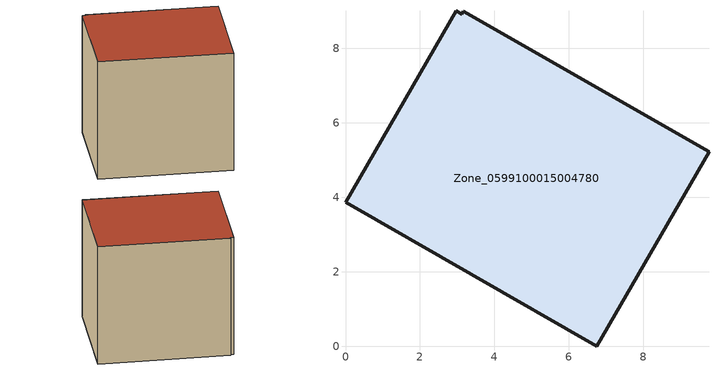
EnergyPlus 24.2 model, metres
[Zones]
Zone_0599100015004780
 floor ground (C_G): 3.12,8.92 3.16,9 9.77,5.23 6.75,0 0,3.86 2.97,9.01 z0.81
 wall outside (C_F): 0,3.86 6.75,0 9.77,5.23 3.16,9 3.12,8.92 2.97,9.01 0,3.86 z0.81:8.2
 roof outside (C_R): 3.12,8.92 2.97,9.01 0,3.86 6.75,0 9.77,5.23 3.16,9 z8.2
[BUILDING]
Pand.0599100015004780: North Axis=0; Terrain=City; Loads Convergence Tolerance Value=0.04; Temperature Convergence Tolerance Value=0.4; Solar Distribution=FullExterior; Maximum Number of Warmup Days=25; Minimum Number of Warmup Days=1
[Site:Location]
Rotterdam.The.Hague.AP_ZH_NLD Design_Conditions: Latitude=51.96; Longitude=4.45; Time Zone=1; Elevation=-4.5
[SITE:GROUNDTEMPERATURE:BUILDINGSURFACE]
18, 18, 18, 18, 18, 18, 18, 18, 18, 18, 18, 18
[MATERIAL] Thermal Absorptance=0.9; Solar Absorptance=0.7; Visible Absorptance=0.7
Name | Roughness | Thickness | Conductivity | Density | Specific Heat
G.TI.1946-1964 | MediumSmooth | 0.15 | 1 | 540 | 1210
F.TI.1946-1964 | Rough | 0.3 | 0.857143 | 1920 | 840
R.TI.1946-1964 | MediumRough | 0.2 | 0.277778 | 1500 | 1000
[CONSTRUCTION]
C_G: G.TI.1946-1964
C_F: F.TI.1946-1964
C_R: R.TI.1946-1964
[ZONE]
Zone_0599100015004780: Type=1; Multiplier=1; Ceiling Height=Autocalculate; Volume=Autocalculate; Floor Area=autocalculate; Part of Total Floor Area=Yes
[ZONEINFILTRATION:DESIGNFLOWRATE]
Infil_Zone_0599100015004780: Zone or ZoneList or Space or SpaceList=Zone_0599100015004780; Schedule=AlwaysOn; Design Flow Rate Calculation Method=Flow/Area; Flow Rate per Floor Area=0.003; Constant Term Coefficient=1; Temperature Term Coefficient=0; Velocity Term Coefficient=0; Velocity Squared Term Coefficient=0
[HVACTEMPLATE:ZONE:IDEALLOADSAIRSYSTEM]
Zone_0599100015004780: Maximum Heating Supply Air Temperature=50; Minimum Cooling Supply Air Temperature=13; Maximum Heating Supply Air Humidity Ratio=0.0156; Minimum Cooling Supply Air Humidity Ratio=0.0077; Heating Limit=NoLimit; Cooling Limit=NoLimit; Dehumidification Control Type=ConstantSensibleHeatRatio; Cooling Sensible Heat Ratio=0.7; Dehumidification Setpoint=60; Humidification Control Type=None; Humidification Setpoint=30; Outdoor Air Method=None; Outdoor Air Flow Rate per Person=0.00944; Outdoor Air Flow Rate per Zone Floor Area=0; Outdoor Air Flow Rate per Zone=0; Demand Controlled Ventilation Type=None; Outdoor Air Economizer Type=NoEconomizer; Heat Recovery Type=None; Sensible Heat Recovery Effectiveness=0.7; Latent Heat Recovery Effectiveness=0.65
[ZONECONTROL:THERMOSTAT]
ThermostatControl_Zone_0599100015004780: Zone or ZoneList=Zone_0599100015004780; Control Type Schedule=DualSetpointControlType; Control 1=Thermostat_Zone_0599100015004780; Temperature Difference Between Cutout And Setpoint=0
[THERMOSTATSETPOINT:DUALSETPOINT]
Thermostat_Zone_0599100015004780: Heating Setpoint Temperature Schedule=HeatingSetpoint_Zone_0599100015004780; Cooling Setpoint Temperature Schedule=CoolingSetpoint_Zone_0599100015004780
[SCHEDULE:COMPACT]
HeatingSetpoint_Zone_0599100015004780: Through: 12/31, For: AllDays, Until: 24:00, 21
CoolingSetpoint_Zone_0599100015004780: Through: 12/31, For: AllDays, Until: 24:00, 24
DualSetpointControlType: Through: 12/31, For: AllDays, Until: 24:00, 4
AlwaysOn: Through: 12/31, For: AllDays, Until: 24:00, 1
